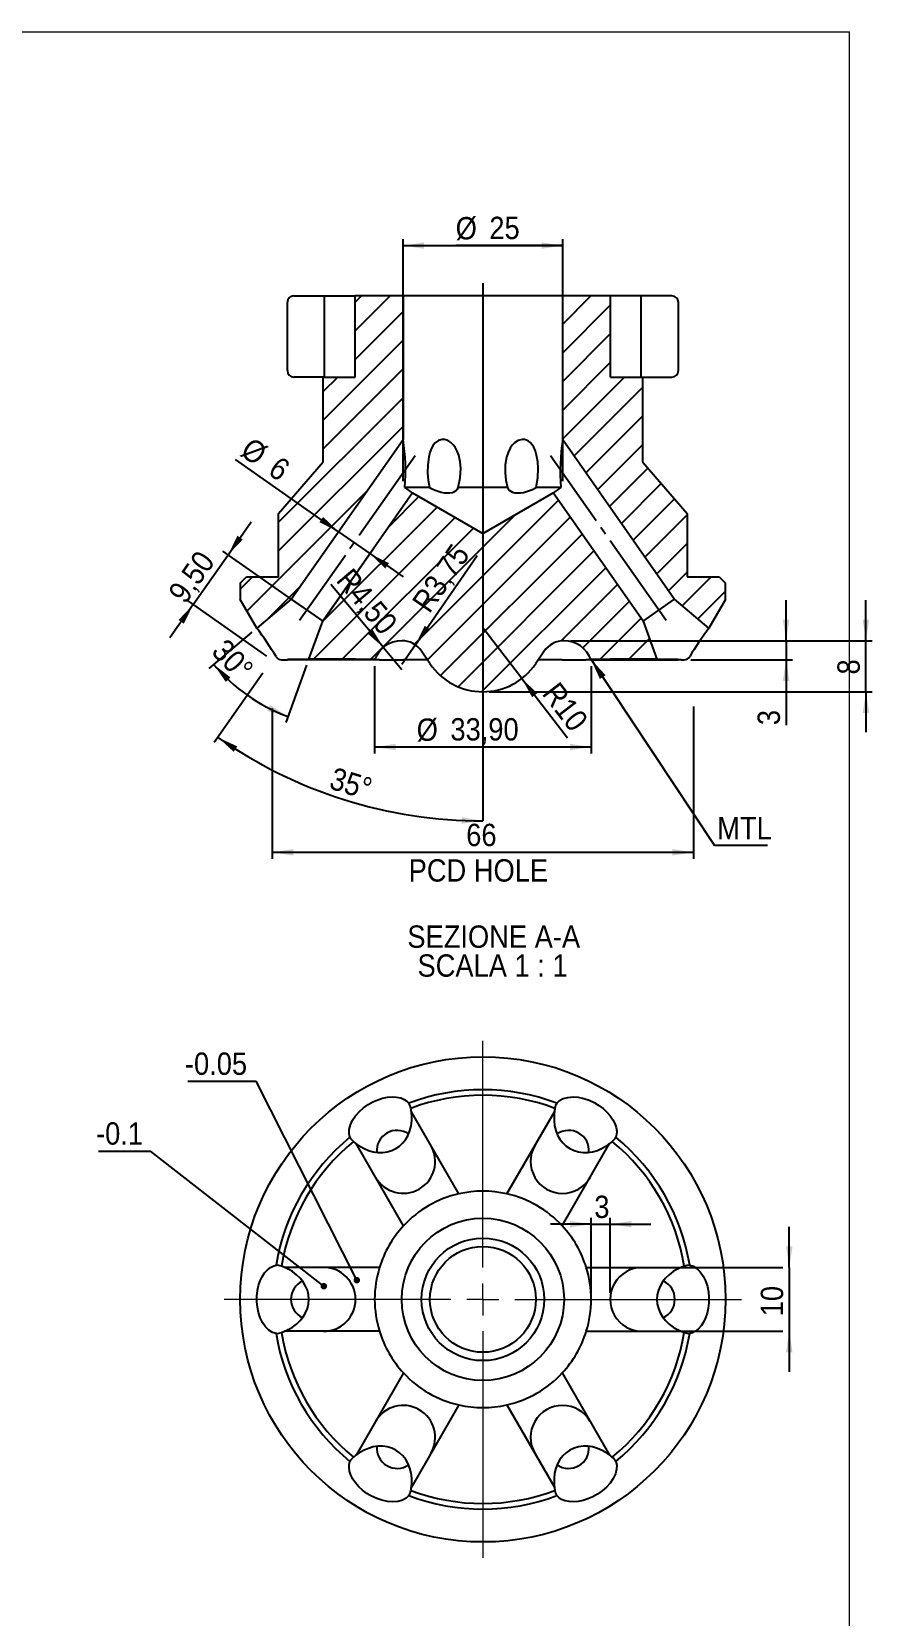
# Model space of a CAD drawing. Header units: millimetres. Extents: x -3 to 290, y 9 to 409.
# Drawn here: x 158.5 to 290.1, y 160.5 to 408.7 of the extents above; entities that cross this region are included whole.
import ezdxf

# ---------------------------------------------------------------- set-up
doc = ezdxf.new("R2010")
doc.units = ezdxf.units.MM
doc.header["$PDSIZE"] = -1
doc.linetypes.add('SLD-Centro', pattern=[19.05, 15.24, -1.27, 1.27, -1.27])
doc.linetypes.add('SLD-Solido', pattern=[0])
for name, color, linetype in [('A', 1, 'SLD-Centro'), ('Q', 2, 'SLD-Solido'), ('S', 4, 'SLD-Solido')]:
    doc.layers.add(name, color=color, linetype=linetype)
doc.layers.add('D', color=3, linetype='SLD-Solido', lineweight=25)
doc.styles.add('SLDTEXTSTYLE4', font='GOTHIC.TTF', dxfattribs={"width": 0.913})
doc.styles.get("Standard").update_dxf_attribs({"font": 'GOTHIC.TTF'})
doc.dimstyles.new('SLDDIMSTYLE0', dxfattribs={"dimtxt": 3.5, "dimasz": 3.302, "dimexe": 0, "dimexo": 0.0625, "dimgap": 0.875, "dimtad": 1, "dimrnd": 1e-09, "dimzin": 12, "dimdsep": 46, "dimtxsty": 'SLDTEXTSTYLE4', "dimsah": 1, "dimcen": 0.09, "dimadec": 0, "dimazin": 3, "dimtfac": 1, "dimtofl": 0, "dimtmove": 0, "dimatfit": 3, "dimfxl": 0, "dimfrac": 2, "dimtolj": 1, "dimtzin": 12, "dimarcsym": 0})
doc.dimstyles.new('SLDDIMSTYLE10', dxfattribs={"dimtxt": 3.5, "dimasz": 3.302, "dimexe": 0, "dimexo": 0.0625, "dimgap": 0.875, "dimtad": 1, "dimdec": 4, "dimzin": 12, "dimdsep": 46, "dimtxsty": 'SLDTEXTSTYLE4', "dimsah": 1, "dimcen": 0.09, "dimazin": 3, "dimtfac": 1, "dimtofl": 0, "dimtmove": 0, "dimatfit": 3, "dimfxl": 0, "dimfrac": 2, "dimtolj": 1, "dimtzin": 12, "dimarcsym": 0})
doc.dimstyles.new('SLDDIMSTYLE11', dxfattribs={"dimtxt": 3.5, "dimasz": 3.302, "dimexe": 0, "dimexo": 0.0625, "dimgap": 0.875, "dimtad": 1, "dimrnd": 1e-09, "dimzin": 12, "dimdsep": 46, "dimtxsty": 'SLDTEXTSTYLE4', "dimsah": 1, "dimcen": 0, "dimadec": 0, "dimazin": 3, "dimtfac": 1, "dimtofl": 0, "dimtmove": 0, "dimatfit": 3, "dimfxl": 0, "dimfrac": 2, "dimtolj": 1, "dimtzin": 12, "dimarcsym": 0})
doc.dimstyles.new('SLDDIMSTYLE12', dxfattribs={"dimtxt": 0.18, "dimasz": 3.302, "dimexe": 0, "dimexo": 0.0625, "dimgap": 0, "dimtad": 0, "dimtih": 1, "dimtoh": 1, "dimdec": 0, "dimrnd": 1e-09, "dimzin": 0, "dimdsep": 46, "dimtxsty": 'Standard', "dimsah": 1, "dimcen": 0.09, "dimadec": 0, "dimazin": 0, "dimtfac": 3.302, "dimtdec": 0, "dimtofl": 0, "dimtmove": 0, "dimatfit": 3, "dimfxl": 0, "dimfrac": 2, "dimtolj": 1, "dimtzin": 0, "dimarcsym": 0})
doc.dimstyles.new('SLDDIMSTYLE13', dxfattribs={"dimtxt": 0.18, "dimasz": 1.016, "dimexe": 0, "dimexo": 0.0625, "dimgap": 0, "dimtad": 0, "dimtih": 1, "dimtoh": 1, "dimdec": 0, "dimrnd": 1e-09, "dimzin": 0, "dimdsep": 46, "dimtxsty": 'Standard', "dimblk1": 'DOT', "dimblk2": 'DOT', "dimsah": 1, "dimcen": 0.09, "dimadec": 0, "dimazin": 0, "dimtfac": 1.016, "dimtdec": 0, "dimtofl": 0, "dimtmove": 0, "dimatfit": 3, "dimldrblk": 'DOT', "dimfxl": 0, "dimfrac": 2, "dimtolj": 1, "dimtzin": 0, "dimarcsym": 0})
doc.dimstyles.new('SLDDIMSTYLE3', dxfattribs={"dimtxt": 3.5, "dimasz": 3.302, "dimexe": 0, "dimexo": 0.0625, "dimgap": 0.875, "dimtad": 1, "dimrnd": 1e-09, "dimzin": 12, "dimdsep": 46, "dimtxsty": 'SLDTEXTSTYLE4', "dimsah": 1, "dimcen": 0.09, "dimadec": 0, "dimazin": 3, "dimtfac": 1, "dimtmove": 0, "dimatfit": 0, "dimfxl": 0, "dimfrac": 2, "dimtolj": 1, "dimtzin": 12, "dimarcsym": 0})
doc.dimstyles.new('SLDDIMSTYLE6', dxfattribs={"dimtxt": 3.5, "dimasz": 3.302, "dimexe": 0, "dimexo": 0.0625, "dimgap": 0.875, "dimtad": 1, "dimdec": 4, "dimzin": 12, "dimdsep": 46, "dimtxsty": 'SLDTEXTSTYLE4', "dimsah": 1, "dimcen": 0.09, "dimazin": 3, "dimtfac": 1, "dimtofl": 0, "dimtmove": 0, "dimatfit": 3, "dimfxl": 0, "dimfrac": 2, "dimtolj": 1, "dimtzin": 12, "dimarcsym": 0})
pattern_1 = [(45, (0, 0), (-2.245064030267288, 2.245064030267288), [])]

# ---------------------------------------------------------------- blocks, each defined once
blk = doc.blocks.new('_D_19')
at = {"layer": 'Q'}
for p, q in [((289.1318516343908, 313.2711530957473), (289.1318516343908, 319.6211530957473)), ((242.8392109472715, 313.2711530957473), (290.1318516343908, 313.2711530957473)), ((289.1318516343908, 305.2711530957473), (289.1318516343908, 313.2711530957473)), ((230.1318516343908, 305.2711530957473), (290.1318516343908, 305.2711530957473)), ((289.1318516343908, 305.2711530957473), (289.1318516343908, 298.9211530957472))]:
    blk.add_line(p, q, dxfattribs=at)
for points in [[(289.1318516343908, 313.2711530957473), (289.6398516343908, 316.5731530957473), (288.6238516343909, 316.5731530957473)], [(289.1318516343908, 305.2711530957473), (288.6238516343909, 301.9691530957472), (289.6398516343908, 301.9691530957472)]]:
    blk.add_solid(points, dxfattribs=at)
at = {"layer": 'Q', "insert": (284.6611486840141, 307.9780974989858), "char_height": 3.5, "attachment_point": 1, "rotation": 90, "style": 'SLDTEXTSTYLE4'}
blk.add_mtext('8', dxfattribs=at)
blk = doc.blocks.new('_D_20')
at = {"layer": 'Q'}
for p, q in [((262.1318516343908, 302.9724655181757), (262.1318516343908, 279.127170630564)), ((196.1318516343907, 302.6631951123596), (196.1318516343907, 279.127170630564)), ((196.1318516343907, 280.127170630564), (262.1318516343908, 280.127170630564))]:
    blk.add_line(p, q, dxfattribs=at)
for points in [[(196.1318516343907, 280.127170630564), (199.4338516343907, 279.619170630564), (199.4338516343907, 280.635170630564)], [(262.1318516343908, 280.127170630564), (258.8298516343908, 280.635170630564), (258.8298516343908, 279.619170630564)]]:
    blk.add_solid(points, dxfattribs=at)
at = {"layer": 'Q', "char_height": 3.5, "attachment_point": 1, "style": 'SLDTEXTSTYLE4'}
for s, insert in [('66', (226.5255166935783, 284.5994202307685)), ('PCD HOLE', (217.503294560225, 279.0431702397091))]:
    blk.add_mtext(s, dxfattribs=dict(at, insert=insert))
blk = doc.blocks.new('_D_21')
at = {"layer": 'Q'}
for p, q in [((229.1318516343908, 356.4000373182375), (229.1318516343908, 285.0459195157104)), ((194.6851698783683, 308.2050774294936), (187.0576581535427, 297.3118617632816))]:
    blk.add_line(p, q, dxfattribs=at)
blk.add_arc((229.1318516343908, 357.4000373182375), 72.3541178025272, 235.0000000000011, 270.0000000000008, dxfattribs=at)
for points in [[(187.6312345898937, 298.1310138075706), (190.0967414108911, 295.8765639599103), (190.6603676392746, 296.7218931707378)], [(229.1318516343908, 285.0459195157104), (225.8422927113037, 285.629074805096), (225.8191273722092, 284.6133389304393)]]:
    blk.add_solid(points, dxfattribs=at)
at = {"layer": 'Q', "insert": (205.900657557672, 293.5184584139687), "char_height": 3.5, "attachment_point": 1, "rotation": 342.9835490472838, "style": 'SLDTEXTSTYLE4'}
blk.add_mtext('35°', dxfattribs=at)
blk = doc.blocks.new('_D_22')
at = {"layer": 'Q'}
for p, q in [((206.5251687427931, 330.3446885944143), (190.3789749604252, 341.6503751942228)), ((199.6969480832097, 320.5929788698348), (207.0987451791441, 331.1638406387032)), ((206.5251687427931, 330.3446885944143), (211.4400810085271, 326.903229976308)), ((204.6118603489437, 317.1515202517285), (212.0136574448781, 327.722382020597)), ((211.4400810085271, 326.903229976308), (216.6416964897622, 323.2610196054789))]:
    blk.add_line(p, q, dxfattribs=at)
for points in [[(206.5251687427931, 330.3446885944143), (204.1117055222172, 332.6547672257442), (203.5289518628845, 331.8225087487466)], [(211.4400810085271, 326.903229976308), (213.8535442291031, 324.5931513449781), (214.4362978884357, 325.4254098219757)]]:
    blk.add_solid(points, dxfattribs=at)
at = {"layer": 'Q', "char_height": 3.5, "attachment_point": 1, "rotation": 325.000000000001, "style": 'SLDTEXTSTYLE4'}
for s, insert in [('%%c', (192.9432649268462, 345.3125607984758)), ('6', (197.2977780929084, 342.3287753288379))]:
    blk.add_mtext(s, dxfattribs=dict(at, insert=insert))
blk = doc.blocks.new('_D_23')
at = {"layer": 'Q'}
for p, q in [((216.6318516343908, 338.2711530957473), (216.6318516343908, 376.1528243153082)), ((216.6318516343908, 375.1528243153082), (241.6318516343908, 375.1528243153082)), ((241.6318516343908, 375.1528243153082), (224.8710290299468, 375.1528243153082)), ((241.6318516343908, 338.2711530957473), (241.6318516343908, 376.1528243153082))]:
    blk.add_line(p, q, dxfattribs=at)
for points in [[(216.6318516343908, 375.1528243153082), (219.9338516343908, 374.6448243153082), (219.9338516343908, 375.6608243153082)], [(241.6318516343908, 375.1528243153082), (238.3298516343908, 375.6608243153082), (238.3298516343908, 374.6448243153082)]]:
    blk.add_solid(points, dxfattribs=at)
at = {"layer": 'Q', "char_height": 3.5, "attachment_point": 1, "style": 'SLDTEXTSTYLE4'}
for s, insert in [('%%c', (224.8710290299468, 379.6235274403081)), ('25', (230.1494664283209, 379.676999616968))]:
    blk.add_mtext(s, dxfattribs=dict(at, insert=insert))
blk = doc.blocks.new('_D_24')
at = {"layer": 'Q'}
for p, q in [((192.9493528937546, 314.5932099669346), (186.1937486082635, 308.9245849025995)), ((201.526558908553, 309.4314604749614), (198.2655228612858, 300.4718375710672))]:
    blk.add_line(p, q, dxfattribs=at)
blk.add_arc((208.0026769871849, 327.224448661724), 27.46953407836954, 220.0000000000005, 250.0000000000005, dxfattribs=at)
for points in [[(186.9597930513824, 309.567372512286), (188.8607605774638, 306.820084674293), (189.5986289437469, 307.5185159694385)], [(198.6075430046115, 301.4115301918531), (195.7797126001294, 303.1904745989345), (195.3757677103468, 302.2582275683582)]]:
    blk.add_solid(points, dxfattribs=at)
at = {"layer": 'Q', "insert": (188.9780929025883, 313.8304976686298), "char_height": 3.5, "attachment_point": 1, "rotation": 313.84715537265015, "style": 'SLDTEXTSTYLE4'}
blk.add_mtext('30°', dxfattribs=at)
blk = doc.blocks.new('_D_25')
at = {"layer": 'Q'}
for p, q in [((189.2142223933504, 326.7122878300973), (192.8564327641795, 331.9139033113325)), ((183.7652462480156, 318.9303434093518), (189.2142223933504, 326.7122878300973)), ((200.7616757354367, 318.6266739528437), (188.3950703490615, 327.2858642664484)), ((183.7652462480156, 318.9303434093518), (180.1230358771865, 313.7287279281167)), ((195.3126995901017, 310.8447295320983), (182.9460942037266, 319.5039198457029))]:
    blk.add_line(p, q, dxfattribs=at)
for points in [[(189.2142223933504, 326.7122878300973), (191.5243010246804, 329.1257510506732), (190.6920425476828, 329.7085047100059)], [(183.7652462480156, 318.9303434093518), (181.4551676166857, 316.5168801887759), (182.2874260936833, 315.9341265294433)]]:
    blk.add_solid(points, dxfattribs=at)
at = {"layer": 'Q', "insert": (179.6607959747098, 320.8630136657666), "char_height": 3.5, "attachment_point": 1, "rotation": 55.00000000000031, "style": 'SLDTEXTSTYLE4'}
blk.add_mtext('9,50', dxfattribs=at)
blk = doc.blocks.new('_D_26')
at = {"layer": 'Q'}
for p, q in [((212.1818516343908, 309.2711530957473), (212.1818516343908, 295.6176092894688)), ((246.0818516343908, 309.2711530957473), (246.0818516343908, 295.6176092894688)), ((246.0818516343908, 296.6176092894688), (212.1818516343908, 296.6176092894688))]:
    blk.add_line(p, q, dxfattribs=at)
for points in [[(212.1818516343908, 296.6176092894688), (215.4838516343908, 296.1096092894688), (215.4838516343908, 297.1256092894687)], [(246.0818516343908, 296.6176092894688), (242.7798516343908, 297.1256092894687), (242.7798516343908, 296.1096092894688)]]:
    blk.add_solid(points, dxfattribs=at)
at = {"layer": 'Q', "char_height": 3.5, "attachment_point": 1, "style": 'SLDTEXTSTYLE4'}
for s, insert in [('%%c', (218.7669507266705, 301.0883124144688)), ('33,90', (224.0453881250446, 301.1417845911286))]:
    blk.add_mtext(s, dxfattribs=dict(at, insert=insert))
blk = doc.blocks.new('_D_27')
at = {"layer": 'Q'}
for q in [(205.3016763366738, 322.0972130915846), (216.4244923215101, 308.7711530957473)]:
    blk.add_line((213.540945257834, 312.2258826555777), q, dxfattribs=at)
blk.add_solid([(213.540945257834, 312.2258826555777), (211.8150630827531, 315.0864068588904), (211.0350619199114, 314.435366010736)], dxfattribs=at)
at = {"layer": 'Q', "insert": (208.6765103994038, 324.9140740595547), "char_height": 3.5, "attachment_point": 1, "rotation": 309.85062144128256, "style": 'SLDTEXTSTYLE4'}
blk.add_mtext('R4,50', dxfattribs=at)
blk = doc.blocks.new('_D_28')
at = {"layer": 'Q'}
for q in [(228.2632756976171, 326.6409904286344), (216.4244923215101, 309.5206142811637)]:
    blk.add_line((218.5576570799763, 312.6054399671524), q, dxfattribs=at)
blk.add_solid([(218.5576570799763, 312.6054399671524), (220.8535409267067, 315.0324103753615), (220.0178788920205, 315.6102727844037)], dxfattribs=at)
at = {"layer": 'Q', "insert": (217.8637521581869, 319.3819666485196), "char_height": 3.5, "attachment_point": 1, "rotation": 55.33604382566614, "style": 'SLDTEXTSTYLE4'}
blk.add_mtext('R3,75', dxfattribs=at)
blk = doc.blocks.new('_D_29')
at = {"layer": 'Q'}
for q in [(229.1318516343908, 315.2711530957473), (242.4029221293333, 298.0349322169015)]:
    blk.add_line((235.2325511044365, 307.3476774709861), q, dxfattribs=at)
blk.add_solid([(235.2325511044365, 307.3476774709861), (236.8444895077077, 304.4214302866116), (237.6495146311834, 305.0412613527682)], dxfattribs=at)
at = {"layer": 'Q', "insert": (241.0350322493206, 307.0861899209808), "char_height": 3.5, "attachment_point": 1, "rotation": 307.59456076039453, "style": 'SLDTEXTSTYLE4'}
blk.add_mtext('R10', dxfattribs=at)
blk = doc.blocks.new('_D_30')
at = {"layer": 'Q'}
for p, q in [((276.6318516343908, 313.2711530957473), (276.6318516343908, 319.6211530957473)), ((242.8392109472715, 313.2711530957473), (277.6318516343908, 313.2711530957473)), ((276.6318516343908, 313.2711530957473), (276.6318516343908, 310.2711530957473)), ((261.680769434854, 310.2711530957473), (277.6318516343908, 310.2711530957473)), ((276.6318516343908, 310.2711530957473), (276.6318516343908, 300.0419863054631))]:
    blk.add_line(p, q, dxfattribs=at)
for points in [[(276.6318516343908, 313.2711530957473), (277.1398516343908, 316.5731530957473), (276.1238516343909, 316.5731530957473)], [(276.6318516343908, 310.2711530957473), (276.1238516343909, 306.9691530957472), (277.1398516343908, 306.9691530957472)]]:
    blk.add_solid(points, dxfattribs=at)
at = {"layer": 'Q', "insert": (272.1611486840138, 300.0419863054631), "char_height": 3.5, "attachment_point": 1, "rotation": 90.00000000000041, "style": 'SLDTEXTSTYLE4'}
blk.add_mtext('3', dxfattribs=at)
blk = doc.blocks.new('SW_NOTE_3')
at = {"color": 0, "char_height": 3.5, "attachment_point": 2, "style": 'SLDTEXTSTYLE4'}
for s, insert in [('SEZIONE A-A', (13.671875, 4.470703124999975)), ('SCALA 1 : 1', (13.48593607544898, -0.05499140545728309))]:
    blk.add_mtext(s, dxfattribs=dict(at, insert=insert))
blk = doc.blocks.new('SW_NOTE_4')
at = {"color": 0}
blk.add_line((8.308974553186077, 0), (0, 0), dxfattribs=at)
at = {"color": 0, "insert": (0.4122392535212405, 4.487114941900295), "char_height": 3.5, "attachment_point": 1, "style": 'SLDTEXTSTYLE4'}
blk.add_mtext('MTL', dxfattribs=at)
blk = doc.blocks.new('_D_31')
at = {"layer": 'Q'}
for p, q in [((277.1318516343908, 215.1090187621465), (277.1318516343908, 221.4590187621465)), ((253.5697223652439, 215.1090187621465), (276.1318516343908, 215.1090187621465)), ((277.1318516343908, 215.1090187621465), (277.1318516343908, 205.1090187621465)), ((257.5113467868547, 205.1090187621465), (276.1318516343908, 205.1090187621465)), ((277.1318516343908, 205.1090187621465), (277.1318516343908, 198.7590187621465))]:
    blk.add_line(p, q, dxfattribs=at)
for points in [[(277.1318516343908, 215.1090187621465), (277.6398516343908, 218.4110187621465), (276.6238516343909, 218.4110187621465)], [(277.1318516343908, 205.1090187621465), (276.6238516343909, 201.8070187621465), (277.6398516343908, 201.8070187621465)]]:
    blk.add_solid(points, dxfattribs=at)
at = {"layer": 'Q', "insert": (272.6611486840139, 207.4583412746703), "char_height": 3.5, "attachment_point": 1, "rotation": 90.00000000000041, "style": 'SLDTEXTSTYLE4'}
blk.add_mtext('10', dxfattribs=at)
blk = doc.blocks.new('_D_32')
at = {"layer": 'Q'}
for p, q in [((246.0818516343908, 221.8846781742317), (239.7318516343908, 221.8846781742317)), ((246.0818516343908, 211.1090187621465), (246.0818516343908, 222.8846781742317)), ((246.0818516343908, 221.8846781742317), (249.0818516343908, 221.8846781742317)), ((249.0818516343908, 211.1090187621465), (249.0818516343908, 222.8846781742317)), ((249.0818516343908, 221.8846781742317), (255.4318516343908, 221.8846781742317))]:
    blk.add_line(p, q, dxfattribs=at)
for points in [[(246.0818516343908, 221.8846781742317), (242.7798516343908, 222.3926781742317), (242.7798516343908, 221.3766781742317)], [(249.0818516343908, 221.8846781742317), (252.3838516343908, 221.3766781742317), (252.3838516343908, 222.3926781742317)]]:
    blk.add_solid(points, dxfattribs=at)
at = {"layer": 'Q', "insert": (246.5802674251175, 226.3553811246087), "char_height": 3.5, "attachment_point": 1, "style": 'SLDTEXTSTYLE4'}
blk.add_mtext('3', dxfattribs=at)
blk = doc.blocks.new('SW_NOTE_5')
at = {"color": 0}
blk.add_line((-10.72227629618006, 0), (0, 0), dxfattribs=at)
at = {"color": 0, "insert": (-11.149211216961, 4.500288157765874), "char_height": 3.5, "attachment_point": 1, "style": 'SLDTEXTSTYLE4'}
blk.add_mtext('-0.05', dxfattribs=at)
blk = doc.blocks.new('_DOT')
at = {"color": 0, "linetype": 'ByBlock', "lineweight": -2}
blk.add_line((-0.5, 0), (-1, 0), dxfattribs=at)
at = {"color": 0, "linetype": 'ByBlock', "const_width": 0.5}
blk.add_lwpolyline([(-0.25, 0, 1), (0.25, 0, 1)], format="xyb", close=True, dxfattribs=at)
blk = doc.blocks.new('SW_NOTE_6')
at = {"color": 0}
blk.add_line((-8.136164869826572, 0), (0, 0), dxfattribs=at)
at = {"color": 0, "insert": (-8.547603876833843, 4.50789341247479), "char_height": 3.5, "attachment_point": 1, "style": 'SLDTEXTSTYLE4'}
blk.add_mtext('-0.1', dxfattribs=at)
blk = doc.blocks.new('SW_CENTERMARKSYMBOL_0')
at = {"color": 0, "linetype": 'SLD-Solido', "lineweight": 18}
for p, q in [((0, 5.000000000000004), (0, 40.49999999999998)), ((0, 0), (0, 2.500000000000002)), ((-5.000000000000004, 0), (-40.50000000000001, 0)), ((0, 0), (-2.500000000000002, 0)), ((0, 0), (0, -2.500000000000002)), ((0, 0), (2.500000000000002, 0)), ((5.000000000000004, 0), (40.49999999999998, 0)), ((0, -5.000000000000004), (0, -40.50000000000001))]:
    blk.add_line(p, q, dxfattribs=at)

msp = doc.modelspace()

# ---------------------------------------------------------------- hatches: boundary and pattern name
at = {"layer": 'S'}
h = msp.add_hatch(dxfattribs=at)
h.set_pattern_fill('ANSI31', color=256, angle=2.8e-322, style=0)
h.set_pattern_definition(pattern_1)
h.paths.add_polyline_path([(204.1318516343908, 354.5711530957473), (204.1318516343908, 341.2711530957473), (197.1318516343908, 333.1942300188242), (197.1318516343908, 323.2711530957473), (192.1318516343908, 323.2711530957473), (191.1318516343908, 322.2711530957473), (191.1318516343908, 319.7108299969978), (193.7153973368736, 315.2359975766212), (199.1233716468587, 319.7738268255458), (216.6318516343908, 344.7785276208242), (216.6318516343908, 367.2711530957473), (209.1318516343908, 367.2711530957473), (209.1318516343908, 354.5711530957473)], flags=0)
h = msp.add_hatch(dxfattribs=at)
h.set_pattern_fill('ANSI31', color=256, angle=2.8e-322, style=0)
h.set_pattern_definition(pattern_1)
h.paths.add_polyline_path([(254.1318516343908, 341.2711530957473), (254.1318516343908, 354.5711530957473), (249.1318516343908, 354.5711530957473), (249.1318516343908, 367.2711530957473), (241.6318516343908, 367.2711530957473), (241.6318516343908, 344.7785276208242), (259.1403316219228, 319.7738268255458), (264.5483059319078, 315.2359975766211), (267.1318516343908, 319.7108299969978), (267.1318516343908, 322.2711530957473), (266.1318516343908, 323.2711530957473), (261.1318516343908, 323.2711530957473), (261.1318516343908, 333.1942300188242)], flags=0)
h = msp.add_hatch(dxfattribs=at)
h.set_pattern_fill('ANSI31', color=256, angle=2.8e-322, style=0)
h.set_pattern_definition(pattern_1)
edge = h.paths.add_edge_path(flags=0)
edge.add_line((246.0818516343908, 310.3211530957473), (249.0818516343908, 310.3211530957473))
edge.add_line((249.0818516343908, 310.3211530957473), (249.0818516343908, 310.3711530957473))
edge.add_line((249.0818516343908, 310.3711530957473), (256.3951242169028, 310.3711530957473))
edge.add_line((256.3951242169028, 310.3711530957473), (254.2254193561889, 316.3323682074396))
edge.add_line((254.2254193561889, 316.3323682074396), (240.15924690364, 336.4209443580384))
edge.add_line((240.15924690364, 336.4209443580384), (229.1318516343908, 330.054274730877))
edge.add_line((229.1318516343908, 330.054274730877), (218.1044563651415, 336.4209443580384))
edge.add_line((218.1044563651415, 336.4209443580384), (204.0382839125926, 316.3323682074396))
edge.add_line((204.0382839125926, 316.3323682074396), (201.8685790518787, 310.3711530957473))
edge.add_line((201.8685790518787, 310.3711530957473), (209.1818516343907, 310.3711530957473))
edge.add_line((209.1818516343907, 310.3711530957473), (209.1818516343907, 310.3211530957473))
edge.add_line((209.1818516343907, 310.3211530957473), (212.1818516343907, 310.3211530957473))
edge.add_line((212.1818516343907, 310.3211530957473), (212.1818516343907, 310.2711530957473))
edge.add_arc((216.4244923215101, 308.7711530957473), 4.499999999999997, 89.9999999999992, 160.5287793655087, ccw=False)
edge.add_arc((216.4244923215101, 309.5206142811637), 3.750538814583558, 33.999999999998806, 89.9999999999992, ccw=False)
edge.add_line((219.5338299161259, 311.6178889704704), (220.8414759088403, 309.6792240610399))
edge.add_arc((229.1318516343908, 315.2711530957473), 10.00000000000001, 214.0000000000003, 326.0000000000013)
edge.add_line((237.4222273599412, 309.6792240610399), (238.7298733526557, 311.6178889704704))
edge.add_arc((241.8392109472715, 309.5206142811637), 3.750538814583558, 89.9999999999992, 145.9999999999996, ccw=False)
edge.add_arc((241.8392109472715, 308.7711530957473), 4.499999999999997, 19.47122063449001, 89.9999999999992, ccw=False)
edge.add_line((246.0818516343908, 310.2711530957473), (246.0818516343908, 310.3211530957473))

# ---------------------------------------------------------------- linework, layer by layer
at = {"color": 179, "linetype": 'SLD-Solido', "lineweight": 18}
for p in [(9.567143650600398, 408.6555187774252), (286.5671436506004, 8.6555187774252)]:
    msp.add_line(p, (286.5671436506004, 408.6555187774252), dxfattribs=at)
at = {"color": 7, "linetype": 'Continuous', "lineweight": 0}
msp.add_point((229.1318516343908, 305.2711530957473), dxfattribs=at)
at = {"layer": 'A'}
for p, q in [((229.1318516343908, 369.2711530957473), (229.1318516343908, 342.7785276208242)), ((218.5153068724682, 342.2380400780093), (200.4336749070236, 316.4147934279147)), ((257.830028361758, 316.4147934279147), (239.7483963963133, 342.2380400780093))]:
    msp.add_line(p, q, dxfattribs=at)
at = {"layer": 'D'}
for p, q in [((198.5057190022741, 355.5711530957473), (198.5057190022741, 366.2711530957473)), ((199.5183412041834, 367.2711530957473), (204.3318516343908, 367.2711530957473)), ((204.3318516343908, 354.5711530957473), (204.3318516343908, 367.2711530957473)), ((204.3318516343908, 367.2711530957473), (209.1318516343908, 367.2711530957473)), ((209.1318516343908, 354.5711530957473), (209.1318516343908, 367.2711530957473)), ((216.6318516343908, 367.2711530957473), (209.1318516343908, 367.2711530957473)), ((216.6318516343908, 367.2711530957473), (216.6318516343908, 344.7785276208242)), ((241.6318516343908, 367.2711530957473), (216.6318516343908, 367.2711530957473)), ((241.6318516343908, 344.7785276208242), (241.6318516343908, 367.2711530957473)), ((249.1318516343908, 367.2711530957473), (241.6318516343908, 367.2711530957473)), ((253.9318516343907, 367.2711530957473), (249.1318516343908, 367.2711530957473)), ((249.1318516343908, 354.5711530957473), (249.1318516343908, 367.2711530957473)), ((253.9318516343907, 354.5711530957473), (253.9318516343907, 367.2711530957473)), ((258.7453620645981, 367.2711530957473), (253.9318516343907, 367.2711530957473)), ((259.7579842665074, 355.5711530957473), (259.7579842665074, 366.2711530957473)), ((204.1318516343908, 354.5711530957473), (199.5183412041834, 354.5711530957473)), ((204.1318516343908, 354.5711530957473), (209.1318516343908, 354.5711530957473)), ((204.1318516343908, 341.2711530957473), (204.1318516343908, 354.5711530957473)), ((249.1318516343908, 354.5711530957473), (254.1318516343908, 354.5711530957473)), ((254.1318516343908, 354.5711530957473), (254.1318516343908, 341.2711530957473)), ((254.1318516343908, 354.5711530957473), (258.7453620645981, 354.5711530957473)), ((199.1233716468587, 319.7738268255458), (216.6318516343908, 344.7785276208242)), ((241.6318516343908, 344.7785276208242), (259.1403316219228, 319.7738268255458)), ((197.1318516343908, 333.1942300188242), (204.1318516343908, 341.2711530957473)), ((254.1318516343908, 341.2711530957473), (261.1318516343908, 333.1942300188242)), ((218.1044563651415, 336.4209443580384), (204.0382839125926, 316.3323682074396)), ((220.7803049760153, 337.2711530957473), (216.9014987811227, 337.2711530957473)), ((218.1044563651415, 336.4209443580384), (229.1318516343908, 330.054274730877)), ((233.0106578292833, 337.2711530957473), (225.2530454394983, 337.2711530957473)), ((229.1318516343908, 330.054274730877), (240.15924690364, 336.4209443580384)), ((241.3622044876588, 337.2711530957473), (237.4833982927663, 337.2711530957473)), ((254.2254193561889, 316.3323682074396), (240.15924690364, 336.4209443580384)), ((197.1318516343908, 323.2711530957473), (197.1318516343908, 333.1942300188242)), ((261.1318516343908, 333.1942300188242), (261.1318516343908, 323.2711530957473)), ((191.1318516343908, 322.2711530957473), (192.1318516343908, 323.2711530957473)), ((192.1318516343908, 323.2711530957473), (197.1318516343908, 323.2711530957473)), ((261.1318516343908, 323.2711530957473), (266.1318516343908, 323.2711530957473)), ((266.1318516343908, 323.2711530957473), (267.1318516343908, 322.2711530957473)), ((191.1318516343908, 322.2711530957473), (191.1318516343908, 319.7108299969978)), ((267.1318516343908, 319.7108299969978), (267.1318516343908, 322.2711530957473)), ((193.7153973368736, 315.2359975766212), (191.1318516343908, 319.7108299969978)), ((199.1233716468587, 319.7738268255458), (193.7153973368736, 315.2359975766212)), ((199.1233716468587, 319.7738268255458), (204.0382839125926, 316.3323682074396)), ((254.2254193561889, 316.3323682074396), (259.1403316219228, 319.7738268255458)), ((264.5483059319078, 315.2359975766211), (259.1403316219228, 319.7738268255458)), ((267.1318516343908, 319.7108299969978), (264.5483059319078, 315.2359975766211)), ((201.8685790518787, 310.3711530957473), (204.0382839125926, 316.3323682074396)), ((254.2254193561889, 316.3323682074396), (256.3951242169028, 310.3711530957473)), ((197.5829338339279, 310.2711530957473), (198.0740739555208, 310.2711530957473)), ((198.0740739555208, 310.2711530957473), (198.5489302383231, 310.2711530957473)), ((198.5768119767033, 310.3711530957473), (198.5489302383231, 310.2711530957473)), ((212.1818516343907, 310.2711530957473), (198.5489302383231, 310.2711530957473)), ((198.5768119767058, 310.3711530957473), (201.8685790518787, 310.3711530957473)), ((209.1818516343907, 310.3711530957473), (201.8685790518787, 310.3711530957473)), ((204.1818516343907, 310.3711530957473), (204.1818516343907, 310.3211530957473)), ((204.1818516343907, 310.3211530957473), (209.1818516343907, 310.3211530957473)), ((209.1818516343907, 310.3711530957473), (209.1818516343907, 310.3211530957473)), ((212.1818516343907, 310.3211530957473), (209.1818516343907, 310.3211530957473)), ((212.1818516343907, 310.3211530957473), (212.1818516343907, 310.2711530957473)), ((212.9360960175632, 310.2711530957473), (212.1818516343907, 310.2711530957473)), ((212.9360960175632, 310.2711530957473), (216.7038468070549, 310.2711530957473)), ((220.4422147335638, 310.2711530957473), (216.7038468070549, 310.2711530957473)), ((220.8414759088403, 309.6792240610399), (219.5338299161259, 311.6178889704705)), ((238.7298733526557, 311.6178889704705), (237.4222273599412, 309.6792240610399)), ((241.5598564617269, 310.2711530957473), (237.8214885352177, 310.2711530957473)), ((241.5598564617269, 310.2711530957473), (245.3276072512183, 310.2711530957473)), ((246.0818516343908, 310.2711530957473), (245.3276072512183, 310.2711530957473)), ((246.0818516343908, 310.2711530957473), (246.0818516343908, 310.3211530957473)), ((249.0818516343908, 310.3211530957473), (246.0818516343908, 310.3211530957473)), ((246.0818516343908, 310.2711530957473), (259.7147730304584, 310.2711530957473)), ((256.3951242169028, 310.3711530957473), (249.0818516343908, 310.3711530957473)), ((249.0818516343908, 310.3211530957473), (249.0818516343908, 310.3711530957473)), ((249.0818516343908, 310.3211530957473), (254.0818516343908, 310.3211530957473)), ((254.0818516343908, 310.3711530957473), (254.0818516343908, 310.3211530957473)), ((256.3951242169028, 310.3711530957473), (259.6868912920758, 310.3711530957473)), ((259.7147730304584, 310.2711530957473), (259.6868912920781, 310.3711530957473)), ((260.1896293132607, 310.2711530957473), (259.7147730304584, 310.2711530957473)), ((260.1896293132607, 310.2711530957473), (260.680769434854, 310.2711530957473)), ((225.3641008448991, 226.6349545598034), (217.9330898138778, 239.5058432171369)), ((232.8996024238823, 226.6349545598035), (240.3306134549035, 239.505843217137)), ((216.7038468070547, 221.6349545598034), (209.2728357760335, 234.5058432171369)), ((241.5598564617267, 221.6349545598035), (248.9908674927479, 234.505843217137)), ((212.9360960175632, 215.1090187621463), (198.0740739555208, 215.1090187621463)), ((245.3276072512183, 215.1090187621463), (260.1896293132607, 215.1090187621463)), ((212.9360960175632, 205.1090187621463), (198.0740739555208, 205.1090187621463)), ((245.3276072512183, 205.1090187621463), (260.1896293132607, 205.1090187621463)), ((216.7038468070549, 198.5830829644891), (209.2728357760338, 185.7121943071555)), ((241.5598564617269, 198.5830829644893), (248.9908674927482, 185.7121943071559)), ((225.3641008448993, 193.5830829644891), (217.9330898138783, 180.7121943071556)), ((232.8996024238825, 193.5830829644892), (240.3306134549039, 180.7121943071558))]:
    msp.add_line(p, q, dxfattribs=at)
at = {"layer": 'D', "flags": 128}
for points in [[(225.2530454394983, 337.2711530957473), (225.5738542688423, 338.7592190993618), (225.6601343445601, 340.2820748546129), (225.5736501107417, 341.3118889114867), (225.3472772137169, 342.3165791288494), (225.1036123064167, 342.9600269268561), (224.7758528330808, 343.5577582749037), (224.4775944352253, 343.9508798266218), (224.1303536935468, 344.2890702869002), (223.8191104912452, 344.5070835394298), (223.4847355784492, 344.6670848214541), (223.1332394931461, 344.7585924297658), (222.7791567322974, 344.775225246906), (222.1826797180189, 344.6166016652979), (221.6666714892358, 344.2459182830883), (221.3579757218582, 343.8756077539958), (221.1056077871379, 343.447158670763), (220.8285576055096, 342.7553975266512), (220.6409060477073, 342.013548644186), (220.4881848857297, 340.7995197944634), (220.4766308584384, 339.5655651177864), (220.575089587166, 338.4053855996567), (220.7803049760153, 337.2711530957473)], [(237.4833982927663, 337.2711530957473), (237.7308991729421, 338.7592190993617), (237.7954104873269, 340.2820748546129), (237.73046628263, 341.3118889114867), (237.5567950282803, 342.3165791288494), (237.3656428577279, 342.9600269268561), (237.1005983048781, 343.5577582749036), (236.8516713500062, 343.9508798266218), (236.5521038110708, 344.2890702869002), (236.2743454463576, 344.5070835394298), (235.9659361856443, 344.6670848214541), (235.6298024003146, 344.7585924297658), (235.278591151226, 344.775225246906), (234.65555758398, 344.6166016652979), (234.0820499417227, 344.2459182830883), (233.7221242982535, 343.8756077539958), (233.4176487535269, 343.447158670763), (233.0723224635956, 342.7553975266512), (232.8308978499625, 342.013548644186), (232.6305520282412, 340.7995197944635), (232.6146743323362, 339.5655651177864), (232.7450913026588, 338.4053855996567), (233.0106578292833, 337.2711530957473)], [(220.7803049760153, 337.2711530957473), (221.2041147111864, 337.0442781221758), (221.6589089131909, 336.8415619950756), (222.1330393560043, 336.671433880506), (222.6137511589465, 336.5408212804058), (223.0897629983247, 336.4562790984715), (223.5469196901176, 336.4216280092883), (223.9721787050262, 336.4395098617567), (224.3538331245751, 336.5081110143712), (224.6798220100126, 336.6247972038241), (224.9410614339076, 336.7833110028184), (225.1283958711375, 336.9773097656641), (225.2364692356802, 337.1982449424685), (225.2530454394983, 337.2711530957473)], [(233.0106578292833, 337.2711530957473), (233.0925785668408, 337.0442781221758), (233.2546231908563, 336.8415619950756), (233.4925717592614, 336.671433880506), (233.7977725926555, 336.5408212804058), (234.1628016486426, 336.4562790984715), (234.5751961184627, 336.4216280092883), (235.0234629374764, 336.4395098617567), (235.4946942167643, 336.5081110143712), (235.9760917816191, 336.6247972038241), (236.4549382964682, 336.7833110028184), (236.9188214586559, 336.9773097656641), (237.3552565087192, 337.1982449424685), (237.4833982927663, 337.2711530957473)], [(208.3065346152737, 235.4996618349148), (208.1732863012944, 236.0584710120481), (208.1933945480601, 236.7193493980661), (208.3742628982112, 237.4215770817934), (208.7346945378644, 238.1887814255135), (209.1903307042712, 238.863592639209), (209.7923944884867, 239.5410934171157), (210.4254876249497, 240.1022441310743), (211.157852254173, 240.6204166082247), (211.8882498544508, 241.0294503056984), (212.6703657432691, 241.3671009907009), (213.4315387449809, 241.6049100221229), (214.1985096797348, 241.7559067083204), (214.9285416778633, 241.8127040823027), (215.6203732385874, 241.777415852289), (216.2563917610557, 241.649337234703), (216.8125002985099, 241.431887838794), (217.2285561321241, 241.1661034450194), (217.5555682245092, 240.8395938789511)], [(240.7081350442714, 240.839593878951), (241.1332333483568, 241.239354497417), (241.7078454250354, 241.5474198329188), (242.4207808675288, 241.7437881131284), (243.2510608848414, 241.8133563044037), (244.07811384892, 241.7535687333769), (244.9510473987225, 241.5735172733844), (245.7663001987255, 241.3002949472964), (246.5684975839596, 240.9306577560598), (247.2979477637972, 240.4954944344789), (247.9714019723411, 239.994124842174), (248.5651034156863, 239.4460028287524), (249.0721895691692, 238.8651162313653), (249.4906899356904, 238.2534902612621), (249.8017488136859, 237.6445008406679), (250.0102875381259, 237.0224694195859), (250.0985763062413, 236.4393245154887), (250.0756237331796, 235.9420531876448), (249.9571686535088, 235.4996618349141)], [(217.9801779774075, 238.9847127756219), (217.980595067628, 238.9771283276109), (217.981845676911, 238.9534805657003)], [(240.2818575917833, 238.953480564136), (240.2831082011632, 238.9771283277926), (240.2835252913736, 238.9847127756219)], [(209.7268179327217, 234.1874380754751), (209.7069636746923, 234.2003450159139), (209.700603895306, 234.2044984505449)], [(248.5630993734753, 234.2044984505453), (248.5567395939345, 234.2003450158132), (248.5368853346667, 234.1874380745647)], [(196.7302512053913, 204.7690867181112), (196.1796841051364, 204.9330948817603), (195.6174007574155, 205.280948327294), (195.0996879191425, 205.788698755129), (194.6154852874138, 206.4844438832564), (194.2588997167983, 207.2164419850955), (193.9731987241551, 208.076594905878), (193.8037745187466, 208.9054450019958), (193.7212063046042, 209.7987776143115), (193.732171531727, 210.6358373397522), (193.8308154053188, 211.4819949106735), (194.0054532437139, 212.2600945825417), (194.2581717449565, 212.9998092391018), (194.5739997752838, 213.6604341820476), (194.9504760592924, 214.2419337737677), (195.3794046570376, 214.7287026627097), (195.8457756266594, 215.1015820854519), (196.2839795804048, 215.3290048098672), (196.7302512053912, 215.4489508061833)], [(198.5489302383231, 214.889233087223), (198.5557071080033, 214.8858020739854), (198.5768119767033, 214.8750612516802)], [(259.6868912920781, 214.8750612516802), (259.7079961607778, 214.8858020739852), (259.7147730304584, 214.889233087223)], [(261.53345206339, 215.4489508061834), (262.0840191636451, 215.2849426425324), (262.646302511366, 214.9370891969986), (263.164015349639, 214.4293387691636), (263.6482179813677, 213.7335936410362), (264.0048035519832, 213.0015955391971), (264.2905045446265, 212.1414426184145), (264.4599287500349, 211.3125925222968), (264.5424969641773, 210.4192599099811), (264.5315317370545, 209.5822001845404), (264.4328878634627, 208.7360426136191), (264.2582500250676, 207.9579429417509), (264.005531523825, 207.2182282851909), (263.6897034934977, 206.557603342245), (263.3132272094891, 205.9761037505249), (262.8842986117439, 205.4893348615829), (262.4179276421221, 205.1164554388407), (261.9797236883766, 204.8890327144253), (261.53345206339, 204.7690867181093)], [(198.5768119767033, 205.3429762726125), (198.5557071080037, 205.3322354503074), (198.5489302383231, 205.3288044370696)], [(259.7147730304584, 205.3288044370696), (259.7079961607782, 205.3322354503073), (259.6868912920781, 205.3429762726124)], [(217.5555682245081, 179.3784436453424), (217.1304699204235, 178.9786830268761), (216.5558578437459, 178.6706176913739), (215.8429224012525, 178.4742494111643), (215.0126423839399, 178.404681219889), (214.1855894198613, 178.4644687909158), (213.3126558700588, 178.6445202509084), (212.4974030700558, 178.9177425769963), (211.6952056848217, 179.2873797682329), (210.9657555049841, 179.7225430898139), (210.2923012964402, 180.2239126821188), (209.6985998530951, 180.7720346955404), (209.1915136996121, 181.3529212929274), (208.7730133330909, 181.9645472630306), (208.4619544550955, 182.5735366836249), (208.2534157306554, 183.1955681047068), (208.1651269625401, 183.7787130088041), (208.1880795356017, 184.2759843366478), (208.3065346152724, 184.7183756893783)], [(209.7006038953064, 186.0135390737473), (209.7069636746937, 186.0176925083792), (209.7268179340743, 186.0305994497014)], [(249.9571686535091, 184.7183756893789), (250.0908223524905, 184.1503494497022), (250.0703087207212, 183.4986881262263), (249.8839009186335, 182.7830837816639), (249.5290087309169, 182.029256098779), (249.0637046935379, 181.3429010071252), (248.4713087802946, 180.6769441071768), (247.8270649050199, 180.1075256349117), (247.1058510146083, 179.5976209160678), (246.3642634334052, 179.1834801903238), (245.5933375255122, 178.8509365335917), (244.821799215843, 178.6108370081021), (244.0651935890465, 178.4621308159721), (243.3262597780622, 178.4055118521232), (242.6433300301939, 178.4406216720035), (242.0003656553647, 178.5710375495067), (241.4512029702715, 178.7861496854985), (241.0320296543158, 179.0546628607741), (240.7081350442718, 179.3784436453417)], [(248.5368853350783, 186.0305994494593), (248.5567395939317, 186.0176925084817), (248.5630993734756, 186.0135390737475)], [(217.9818456770009, 181.2645569602051), (217.9805950676285, 181.240909196682), (217.9801779774077, 181.2333247486706)], [(240.2835252913742, 181.2333247486709), (240.2831082011636, 181.240909196499), (240.281857591811, 181.2645569596649)]]:
    msp.add_lwpolyline(points, dxfattribs=at)
at = {"layer": 'D'}
for radius in [37.99999999999997, 12.70735931288073, 9.598021718264903, 8.290375725550433]:
    msp.add_circle((229.1318516343908, 210.1090187621463), radius, dxfattribs=at)
for centre, radius, start, end in [((199.5109408629345, 366.2659449836979), 1.005235352333221, 89.57819614126933, 179.7031499399906), ((258.750841866864, 366.264000203284), 1.007167799837813, 0.4069172930161352, 90.31173662572567), ((199.5128614019173, 355.5783059882103), 1.007167799837545, 180.4069172930041, 270.311736625741), ((258.752762405847, 355.5763612077967), 1.005235352333324, 269.5781961412718, 359.7031499399882), ((186.9629139963711, 339.9543597068027), 30.05858374294062, 354.8786235724666, 9.235465796759943), ((272.4315484800147, 339.9137455089958), 31.1815238687576, 171.0243385435923, 184.8615720871825), ((207.4161279200404, 322.5741978850141), 17.49207685892576, 52.33538517580845, 57.16192309080622), ((250.5259056815883, 323.0293272532362), 16.93525975295456, 122.7586813557854, 127.7440103776004), ((152.7769327077671, 284.3422947628807), 51.28721828811068, 31.01823265688909, 37.0395752969512), ((305.3915510478922, 284.4065910488346), 51.17248262943573, 142.9536681282877, 148.988523917867), ((216.4244923215101, 308.7711530957473), 4.500000000000032, 90, 160.5287793655095), ((216.4244923215101, 309.5206142811637), 3.750538814583581, 34.00000000000033, 90), ((241.8392109472715, 309.5206142811637), 3.750538814583581, 90, 145.9999999999997), ((241.8392109472715, 308.7711530957473), 4.5, 19.47122063449079, 90), ((197.6031979056092, 311.2827784045676), 1.011828245329732, 210.3741399148455, 268.8524500911308), ((260.6679337191886, 311.2701103442996), 0.9990397089365072, 270.7361594968208, 330.0372504972531), ((229.1318516343908, 315.2711530957473), 9.999999999999993, 214.0000000000003, 326.0000000000013), ((229.1318516343908, 210.1090187621463), 32.83867513459517, 69.35848458296041, 110.641515417041), ((215.6448277779142, 239.6872905124416), 2.231307263180722, 8.710920418573956, 31.09276700556077), ((229.1318516343908, 210.1090187621463), 31.97264973081036, 69.3384483476137, 110.6615516523875), ((242.2948572993752, 239.8045952532947), 1.894441783204787, 146.8841041199457, 173.3122084559365), ((215.6869166640853, 233.3963292351743), 3.181387420145566, 55.29136018725881, 184.7086398127396), ((242.5767866046957, 233.3963292351746), 3.181387420145582, 355.2913601872584, 124.7086398127442), ((229.1318516343908, 210.1090187621463), 32.83867513459517, 129.3584845829572, 170.6415154170403), ((229.1318516343908, 210.1090187621463), 31.97264973081034, 129.3384483476139, 170.6615516523868), ((209.9962308454415, 236.3563043036801), 1.894441783094821, 206.8841041190374, 233.3122084565908), ((216.6568516343907, 231.716352586568), 5.000000000000055, 210.0000000000008, 30.00000000000006), ((241.6068516343907, 231.7163525865681), 5.000000000000016, 150.0000000000001, 330.0000000000012), ((248.0038744419428, 236.5782599184539), 2.231307263187472, 308.7109204186051, 331.0927670055155), ((229.1318516343908, 210.1090187621463), 31.97264973081036, 9.338448347613218, 50.66155165238732), ((229.1318516343908, 210.1090187621463), 32.83867513459482, 9.358484582959889, 50.64151541704062), ((229.1318516343907, 210.1090187621463), 16.95000000000001, 102.8433470562564, 137.1566529437441), ((229.1318516343908, 210.1090187621463), 16.95000000000001, 77.15665294374404, 102.8433470562566), ((229.1318516343908, 210.1090187621463), 16.95000000000002, 42.84334705625629, 77.15665294374394), ((229.1318516343908, 210.1090187621463), 16.95000000000005, 137.1566529437442, 162.8433470562562), ((229.1318516343908, 210.1090187621463), 16.95, 17.15665294374386, 42.84334705625635), ((196.7728049703559, 213.2180493561311), 2.231307263188527, 68.71092041861519, 91.09276700552337), ((204.1818516343907, 210.1090187621463), 5.000000000000028, 270.0000000000008, 90), ((229.1318516343907, 210.1090187621463), 16.95000000000001, 162.8433470562561, 197.1566529437447), ((229.1318516343908, 210.1090187621463), 16.95000000000001, 342.8433470562568, 17.15665294374386), ((254.0818516343908, 210.1090187621463), 5.000000000000028, 90, 270.0000000000008), ((261.4304780882417, 213.5573097116834), 1.894441783206616, 86.88410411995503, 113.3122084559215), ((202.2419816937803, 210.1090187621463), 3.181387420145506, 115.2913601872526, 244.7086398127475), ((256.0217215750013, 210.1090187621463), 3.181387420145482, 295.2913601872536, 64.70863981274829), ((196.8332251805643, 206.6607278124954), 1.894441783092371, 266.8841041190179, 293.3122084566196), ((229.1318516343908, 210.1090187621463), 32.83867513459519, 189.3584845829573, 230.6415154170413), ((229.1318516343908, 210.1090187621463), 31.97264973081038, 189.3384483476138, 230.6615516523877), ((229.1318516343908, 210.1090187621463), 16.95000000000006, 197.1566529437447, 222.8433470562574), ((229.1318516343908, 210.1090187621463), 16.95000000000003, 317.1566529437452, 342.8433470562568), ((229.1318516343908, 210.1090187621463), 31.97264973081037, 309.3384483476143, 350.6615516523876), ((229.1318516343908, 210.1090187621463), 32.83867513459482, 309.358484582961, 350.6415154170409), ((261.4908982984255, 206.9999881681594), 2.231307263186467, 248.7109204186009, 271.0927670055201), ((229.1318516343908, 210.1090187621463), 16.95000000000001, 222.8433470562574, 257.1566529437452), ((229.1318516343908, 210.1090187621463), 16.95000000000001, 282.8433470562576, 317.1566529437453), ((216.6568516343909, 188.5016849377244), 5.000000000000027, 330.0000000000014, 150.0000000000004), ((229.1318516343908, 210.1090187621463), 16.95000000000005, 257.1566529437451, 282.8433470562575), ((241.606851634391, 188.5016849377247), 5.000000000000006, 30.00000000000078, 210.0000000000011), ((215.6869166640855, 186.8217082891179), 3.18138742014534, 175.2913601872357, 304.7086398127575), ((242.5767866046961, 186.8217082891182), 3.181387420145535, 235.2913601872567, 4.70863981274208), ((210.2598288268333, 183.6397776058435), 2.231307263180587, 128.7109204185739, 151.0927670055624), ((248.267472423257, 183.8617332205372), 1.894441783204597, 26.88410411994494, 53.31220845593784), ((215.9688459695144, 180.4134422709633), 1.894441783093183, 326.8841041190257, 353.3122084566017), ((229.1318516343908, 210.1090187621463), 32.83867513459482, 249.3584845829575, 290.6415154170411), ((229.1318516343908, 210.1090187621463), 31.97264973081037, 249.3384483476141, 290.6615516523879), ((242.6188754908731, 180.5307470118529), 2.231307263186923, 188.7109204186021, 211.0927670055165)]:
    msp.add_arc(centre, radius, start, end, dxfattribs=at)
for centre, major_axis, ratio, start_param, end_param in [((212.0124959425098, 239.7606126133268), (-3.487719400624683, 6.040907204425423), 0.8046052805794534, 2.127148176340027, 4.156037130832198), ((211.9736028468383, 239.8279774310935), (-3.508413984582887, 6.076751275282533), 0.8046052805794558, 4.229415082219695, 4.306951997843192), ((211.9736028468385, 239.8279774310936), (-3.50841398458283, 6.076751275282533), 0.8046052805794529, 4.151323197290871, 4.229415082219679), ((246.2512073262711, 239.7606126133271), (3.487719400624514, 6.040907204425538), 0.8046052805794548, 2.127148176584154, 4.156037130588142), ((246.2901004219426, 239.8279774310938), (3.508413984582717, 6.076751275282618), 0.8046052805794561, 2.053770224959921, 2.131862109888746), ((246.2901004219426, 239.8279774310938), (3.508413984582717, 6.076751275282618), 0.8046052805794561, 1.9762333093364, 2.053770224959921), ((211.9736028468383, 239.8279774310935), (-3.508413984582887, 6.076751275282533), 0.8046052805794558, 1.976233309336404, 2.053770224959921), ((211.9736028468383, 239.8279774310935), (-3.508413984582887, 6.076751275282533), 0.8046052805794558, 2.053770224959921, 2.131862109888749), ((246.2901004219428, 239.8279774310937), (3.508413984582774, 6.076751275282618), 0.8046052805794491, 4.151323197290875, 4.229415082219687), ((246.2901004219426, 239.8279774310938), (3.508413984582717, 6.076751275282618), 0.8046052805794561, 4.229415082219697, 4.306951997843188), ((194.8153540592865, 210.1090187621463), (-7.016827969165575, 0), 0.8046052805794577, 4.229415082219683, 4.306951997843188), ((194.8153540592865, 210.1090187621463), (-7.016827969165575, 0), 0.8046052805794537, 4.151323197290862, 4.229415082219685), ((194.8931402506295, 210.1090187621463), (-6.975438801249169, 0), 0.8046052805794557, 2.12714817658786, 4.15603713059174), ((263.370563018152, 210.1090187621463), (6.975438801249197, 0), 0.8046052805794525, 2.127148176587861, 4.15603713059174), ((263.448349209495, 210.1090187621463), (7.016827969165603, 0), 0.8046052805794505, 2.053770224959911, 2.131862109888732), ((263.448349209495, 210.1090187621463), (7.016827969165603, 0), 0.8046052805794505, 1.976233309336403, 2.053770224959911), ((194.8153540592865, 210.1090187621463), (-7.016827969165575, 0), 0.8046052805794577, 1.976233309336474, 2.053770224959913), ((194.8153540592865, 210.1090187621463), (-7.016827969165575, 0), 0.8046052805794577, 2.053770224959913, 2.131862109888737), ((263.448349209495, 210.1090187621463), (7.016827969165603, 0), 0.8046052805794545, 4.151323197290868, 4.229415082219688), ((263.448349209495, 210.1090187621463), (7.016827969165603, 0), 0.8046052805794505, 4.22941508221969, 4.306951997843196), ((212.0124959425102, 180.4574249109656), (-3.487719400624599, -6.04090720442548), 0.8046052805794486, 2.127148176591494, 4.156037130595452), ((246.2512073262715, 180.4574249109657), (3.487719400624627, -6.040907204425451), 0.8046052805794504, 2.127148176517214, 4.156037130669864), ((211.9736028468387, 180.3900600931989), (-3.508413984582802, -6.07675127528256), 0.8046052805794517, 4.229415082219681, 4.306951997843205), ((211.9736028468389, 180.3900600931988), (-3.508413984582745, -6.076751275282617), 0.8046052805794545, 4.151323197290861, 4.22941508221969), ((246.290100421943, 180.390060093199), (3.508413984582831, -6.076751275282561), 0.8046052805794522, 2.053770224959895, 2.131862109888712), ((246.290100421943, 180.390060093199), (3.508413984582831, -6.076751275282561), 0.8046052805794522, 1.976233309336401, 2.053770224959895), ((211.9736028468387, 180.3900600931989), (-3.508413984582802, -6.07675127528256), 0.8046052805794517, 2.053770224959903, 2.131862109888719), ((246.2901004219432, 180.3900600931992), (3.508413984582887, -6.076751275282533), 0.8046052805794488, 4.151323197290862, 4.229415082219693), ((211.9736028468387, 180.3900600931989), (-3.508413984582802, -6.07675127528256), 0.8046052805794517, 1.97623330933641, 2.053770224959903), ((246.290100421943, 180.390060093199), (3.508413984582831, -6.076751275282561), 0.8046052805794522, 4.229415082219676, 4.306951997843194)]:
    msp.add_ellipse(centre, major_axis=major_axis, ratio=ratio, start_param=start_param, end_param=end_param, dxfattribs=at)

# ---------------------------------------------------------------- block references
for name, p in [('SW_NOTE_4', (265.4254807692313, 281.1714208541587)), ('SW_NOTE_3', (217.1619274944543, 264.2023247896129)), ('SW_NOTE_5', (193.6141032192573, 244.2723823926201)), ('SW_NOTE_6', (177.085684100596, 233.33488239262))]:
    msp.add_blockref(name, p)
at = {"color": 7, "linetype": 'SLD-Solido', "lineweight": 18}
msp.add_blockref('SW_CENTERMARKSYMBOL_0', (229.1318516343908, 210.1090187621465), dxfattribs=at)

# ---------------------------------------------------------------- dimensions: what is measured, and where the dimension line sits
at = {"layer": 'Q'}
for base, line1, line2, dimstyle, picture, middle in [((207.3745487931556, 288.3946887135332), ((229.1318516343908, 384.7404489235694), (229.1318516343908, 253.2877281089097)), ((195.2587463147194, 309.0242294737826), (229.9179011855915, 358.5226324179854)), 'SLDDIMSTYLE6', '_D_21', (207.9576889377945, 288.2135270934831)), ((192.24679952229, 304.7227236657615), ((201.8685790518787, 310.3711530957473), (204.0382839125926, 316.3323682074396)), ((199.1233716468587, 319.7738268255458), (193.7153973368736, 315.2359975766212)), 'SLDDIMSTYLE10', '_D_24', (188.1919144079484, 308.1952871323282))]:
    dim = msp.add_angular_dim_2l(base=base, line1=line1, line2=line2, dimstyle=dimstyle, dxfattribs=at)
    dim.commit()
    dim.dimension.update_dxf_attribs({"geometry": picture, "text_midpoint": middle, "dimtype": 162})
for base, p1, p2, dimstyle, picture, middle in [((241.6318516343908, 375.1528243153107), (216.6318516343908, 337.2711530957473), (241.6318516343908, 337.2711530957473), 'SLDDIMSTYLE3', '_D_23', (230.096359155484, 375.1528243153107)), ((212.1818516343908, 296.6176092894688), (246.0818516343908, 310.2711530957473), (212.1818516343908, 310.2711530957473), 'SLDDIMSTYLE0', '_D_26', (227.2249196694915, 296.6176092894688))]:
    dim = msp.add_linear_dim(base=base, p1=p1, p2=p2, text='%%c<>', dimstyle=dimstyle, dxfattribs=at)
    dim.commit()
    dim.dimension.update_dxf_attribs({"geometry": picture, "text_midpoint": middle, "dimtype": 160})
dim = msp.add_linear_dim(base=(211.4400810085271, 326.903229976308), p1=(199.1233716468587, 319.7738268255458), p2=(204.0382839125926, 316.3323682074395), angle=325.0000000000004, text='%%c<>', dimstyle='SLDDIMSTYLE3', dxfattribs=at)
dim.commit()
dim.dimension.update_dxf_attribs({"geometry": '_D_22', "text_midpoint": (193.6001055840185, 339.3949152500247), "dimtype": 160})
for base, p1, p2, angle, picture, middle in [((189.2142223933505, 326.7122878300973), (196.1318516343907, 310.2711530957473), (201.5808277797257, 318.0530975164927), 55.00000000000022, '_D_25', (185.9188131767131, 322.005955725957)), ((289.1318516343908, 313.2711530957473), (229.1318516343908, 305.2711530957473), (241.8392109472715, 313.2711530957473), 90.0000000000002, '_D_19', (289.1318516343908, 309.2711530957473)), ((276.6318516343908, 310.2711530957473), (241.8392109472715, 313.2711530957473), (260.680769434854, 310.2711530957473), 90.0000000000002, '_D_30', (276.6318516343908, 301.3350419022245)), ((277.1318516343908, 205.1090187621465), (278.0083259627759, 215.1090187621465), (278.0083259627759, 205.1090187621465), 90.0000000000002, '_D_31', (277.1318516343908, 210.0444524681932))]:
    dim = msp.add_linear_dim(base=base, p1=p1, p2=p2, angle=angle, dimstyle='SLDDIMSTYLE3', dxfattribs=at)
    dim.commit()
    dim.dimension.update_dxf_attribs({"geometry": picture, "text_midpoint": middle, "dimtype": 160})
for center, mpoint, picture, middle in [((216.4244923215101, 309.5206142811637), (218.5576570799763, 312.6054399671524), '_D_28', (225.0248735480006, 321.9578474085471)), ((216.4244923215101, 308.7711530957473), (213.540945257834, 312.2258826555777), '_D_27', (208.9073848967401, 317.7772958893497)), ((229.1318516343908, 315.2711530957473), (235.2325511044365, 307.3476774709861), '_D_29', (240.0895134608792, 301.0395675913139))]:
    dim = msp.add_radius_dim(center=center, mpoint=mpoint, dimstyle='SLDDIMSTYLE11', dxfattribs=at)
    dim.commit()
    dim.dimension.update_dxf_attribs({"geometry": picture, "text_midpoint": middle, "dimtype": 164})
for base, p1, p2, dimstyle, picture, middle in [((262.1318516343908, 280.1287172803942), (196.1318516343907, 247.314570660839), (262.1318516343908, 247.314570660839), 'SLDDIMSTYLE0', '_D_20', (229.1116278870988, 280.1287172803942)), ((249.0818516343908, 221.8846781742317), (246.0818516343908, 210.1090187621465), (249.0818516343908, 210.1090187621465), 'SLDDIMSTYLE3', '_D_32', (247.8733230218789, 221.8846781742317))]:
    dim = msp.add_linear_dim(base=base, p1=p1, p2=p2, dimstyle=dimstyle, dxfattribs=at)
    dim.commit()
    dim.dimension.update_dxf_attribs({"geometry": picture, "text_midpoint": middle, "dimtype": 160})

# ---------------------------------------------------------------- leaders
for points, dimstyle in [([(246.0818516343908, 310.3211530957473), (265.4254807692313, 281.1714208541587)], 'SLDDIMSTYLE12'), ([(209.380703187532, 213.1090187621464), (193.6141032192573, 244.2723823926201)], 'SLDDIMSTYLE13'), ([(204.2168288108366, 212.1685424210969), (177.085684100596, 233.33488239262)], 'SLDDIMSTYLE13')]:
    msp.add_leader(points, dimstyle=dimstyle)

doc.saveas('drawing.dxf')
